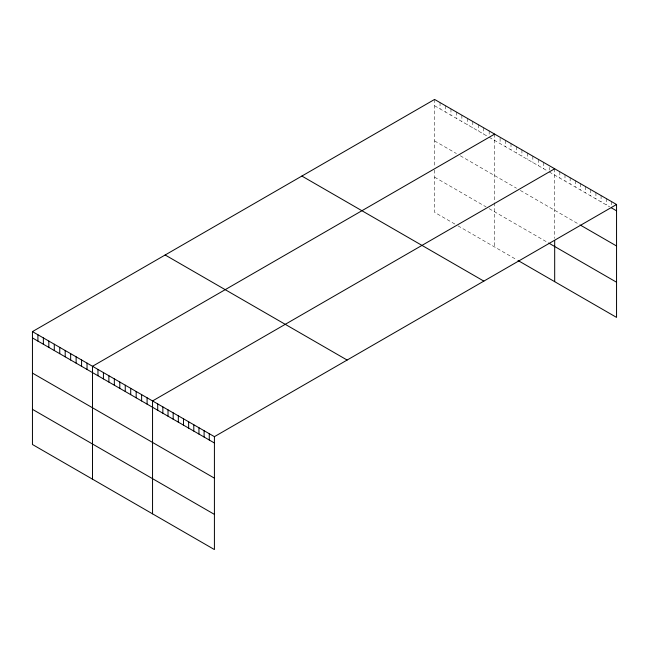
<?xml version="1.0" encoding="UTF-8"?>
<svg xmlns="http://www.w3.org/2000/svg" width="649" height="649" viewBox="0 0 649 649"><rect width="100%" height="100%" fill="white"/><g stroke="black" fill="none" stroke-linecap="round" stroke-linejoin="round"><path stroke-width="0.49" stroke-dasharray="3.25 2.43" d="M434.587 99.435L434.587 167.101M434.587 105.763L487.61 136.379M489.176 137.28L547.659 171.044M549.224 171.944L609.679 206.844M434.587 140.93L456.417 153.537M460.319 155.784L516.466 188.202M520.368 190.457L579.598 224.651M434.587 177.161L486.052 206.877M489.176 208.678L549.224 243.351M454.86 224.043L434.587 212.337L434.587 168.107M457.983 225.844L516.466 259.608M611.39 201.523L611.39 206.033M606.239 198.545L606.239 204.865M601.079 195.568L601.079 201.888M595.928 192.591L595.928 198.91M590.768 189.613L590.768 195.933M585.617 186.636L585.617 192.956M580.457 183.659L580.457 189.979M575.306 180.682L575.306 187.001M570.146 177.704L570.146 184.024M564.995 174.727L564.995 181.047M559.836 171.75L559.836 178.069M554.684 168.781L554.684 238.451M549.224 167.434L549.224 170.135M543.765 162.477L543.765 168.797M538.305 159.321L538.305 165.641M532.845 156.166L532.845 162.493M527.386 153.018L527.386 159.338M521.926 149.862L521.926 156.19M516.466 146.715L516.466 153.034M511.006 143.559L511.006 149.887M505.547 140.411L505.547 146.731M500.095 138.164L500.095 143.583M494.635 134.108L494.635 201.766M494.635 202.772L494.635 247.001M489.176 130.952L489.176 135.471M483.716 127.804L483.716 134.124M478.256 124.649L478.256 130.976M472.796 121.501L472.796 127.821M467.337 118.345L467.337 124.673M461.877 115.198L461.877 121.517M456.417 112.042L456.417 118.369M450.958 108.894L450.958 115.214M445.498 105.738L445.498 112.066M440.046 102.591L440.046 108.91"/><path stroke-width="0.97" d="M32.45 331.607L214.413 436.663L214.413 549.565L32.45 444.5L32.45 331.607L434.587 99.435L616.55 204.5L616.55 317.393L518.032 260.509M494.635 134.108L92.499 366.279L92.499 479.173M554.684 168.781L152.547 400.944L152.547 513.846M214.413 436.663L616.55 204.5M611.39 207.842L616.55 210.82M580.457 225.146L616.55 245.987M549.224 243.351L616.55 282.226M301.882 176.057L483.846 281.114M165.154 254.992L347.118 360.049M32.45 337.926L214.413 442.983M32.45 373.102L214.413 478.159M32.45 409.332L214.413 514.389M554.684 240.463L554.684 281.674M209.262 433.686L209.262 440.006M204.102 430.709L204.102 437.028M198.951 427.74L198.951 434.059M193.791 424.762L193.791 431.082M188.64 421.785L188.64 428.105M183.48 418.808L183.48 425.127M178.329 415.831L178.329 422.15M173.169 412.853L173.169 419.173M168.018 409.876L168.018 416.196M162.858 406.899L162.858 413.218M157.707 403.921L157.707 410.241M147.088 397.796L147.088 404.116M141.628 394.641L141.628 400.96M136.168 391.493L136.168 397.813M130.709 388.337L130.709 394.657M125.257 385.19L125.257 391.509M119.797 382.034L119.797 388.353M114.338 378.886L114.338 385.206M108.878 375.73L108.878 382.05M103.418 372.583L103.418 378.902M97.958 369.427L97.958 375.747M87.039 363.124L87.039 369.443M81.579 359.976L81.579 366.296M76.12 356.82L76.12 363.14M70.66 353.673L70.66 359.992M65.2 350.517L65.2 356.836M59.749 347.369L59.749 353.689M54.289 344.213L54.289 350.533M48.829 341.066L48.829 347.385M43.369 337.91L43.369 344.23M37.91 334.762L37.91 341.082"/></g></svg>
